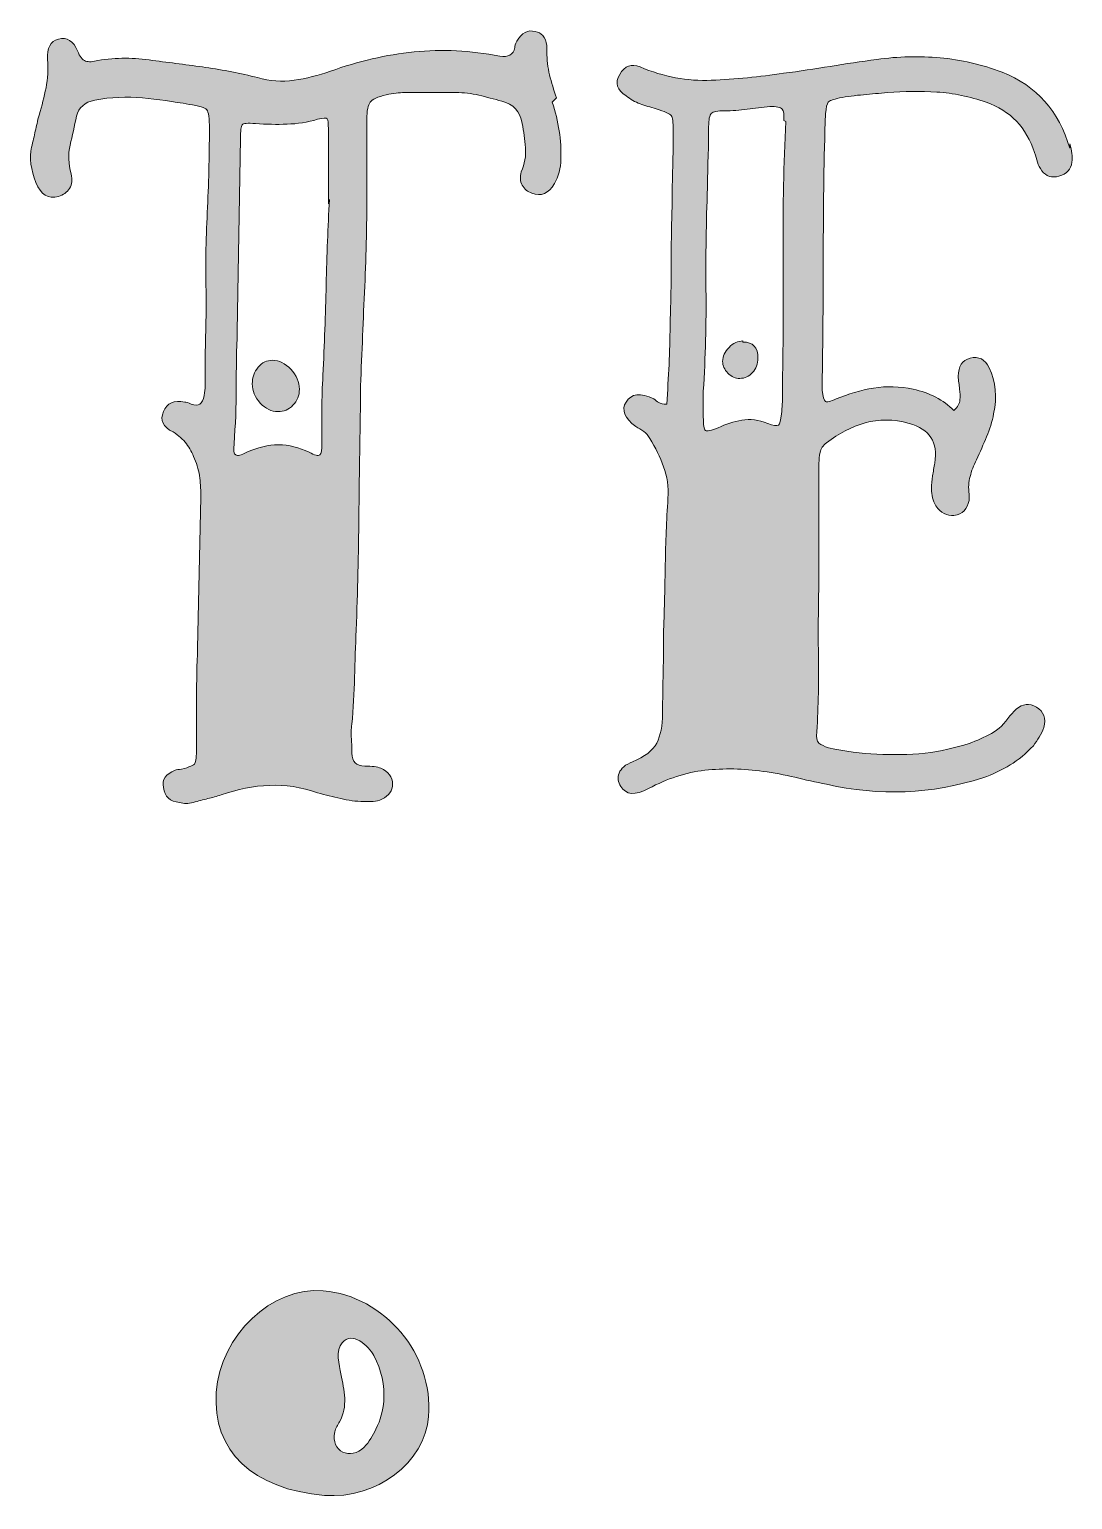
# Model space of a CAD drawing. Header units: inches. Extents: x 29 to 1051, y -1025 to -55.
# Drawn here: x 937 to 1050.6, y -706.4 to -546.3 of the extents above; entities that cross this region are included whole.
import ezdxf

# ---------------------------------------------------------------- set-up
doc = ezdxf.new("R2010")
doc.units = ezdxf.units.IN
doc.header["$MEASUREMENT"] = 0
doc.layers.add('Layer 1', color=7, linetype='Continuous')

# ---------------------------------------------------------------- blocks, each defined once
blk = doc.blocks.new('block 2')
at = {"layer": 'Layer 1', "true_color": 0x71020c}
h = blk.add_hatch(color=16, dxfattribs=at)
h.dxf.hatch_style = 2
edge = h.paths.add_edge_path()
edge.add_spline(control_points=[(994.41, -553.78), (994.1, -552.93), (993.84, -552.09), (993.65, -551.27), (993.45, -550.46), (993.36, -549.62), (993.36, -548.77), (993.36, -548.77), (993.36, -548.07), (993.36, -548.07), (993.2, -547.13), (992.77, -546.63), (992.07, -546.55), (991.29, -546.32), (990.63, -546.67), (990.09, -547.6), (989.93, -547.91), (989.86, -548.14), (989.86, -548.3), (989.7, -549.08), (989.16, -549.39), (988.23, -549.23), (985.04, -548.61), (981.93, -548.45), (978.9, -548.77), (975.86, -549.08), (972.83, -549.78), (969.8, -550.87), (968.48, -551.33), (967.16, -551.66), (965.84, -551.86), (964.51, -552.05), (963.19, -551.95), (961.87, -551.56), (960, -551.1), (958.12, -550.73), (956.21, -550.46), (954.31, -550.18), (952.38, -549.93), (950.44, -549.7), (949.43, -549.54), (948.44, -549.46), (947.47, -549.46), (946.49, -549.46), (945.5, -549.54), (944.49, -549.7), (943.95, -549.86), (943.5, -549.87), (943.15, -549.76), (942.8, -549.64), (942.51, -549.27), (942.28, -548.65), (941.81, -547.56), (941.11, -547.13), (940.18, -547.37), (939.32, -547.6), (938.94, -548.34), (939.01, -549.58), (939.09, -550.67), (939.03, -551.7), (938.84, -552.67), (938.64, -553.65), (938.39, -554.64), (938.08, -555.65), (937.92, -556.27), (937.79, -556.85), (937.67, -557.39), (937.56, -557.94), (937.42, -558.52), (937.26, -559.14), (937.03, -560.31), (937.18, -561.59), (937.73, -562.99), (938.27, -564.32), (939.09, -564.82), (940.18, -564.51), (940.72, -564.35), (941.13, -564.06), (941.4, -563.63), (941.67, -563.21), (941.73, -562.68), (941.58, -562.06), (941.27, -560.97), (941.23, -559.92), (941.46, -558.91), (941.7, -557.9), (941.93, -556.85), (942.16, -555.76), (942.4, -554.83), (943.05, -554.25), (944.14, -554.01), (945.93, -553.7), (947.66, -553.62), (949.33, -553.78), (951.01, -553.94), (952.69, -554.17), (954.41, -554.48), (955.5, -554.64), (956.14, -554.83), (956.33, -555.06), (956.52, -555.3), (956.62, -556), (956.62, -557.16), (956.62, -560.19), (956.54, -563.23), (956.39, -566.26), (956.23, -569.29), (956.19, -572.32), (956.27, -575.35), (956.27, -576.83), (956.25, -578.29), (956.21, -579.73), (956.17, -581.17), (956.16, -582.62), (956.16, -584.1), (956.16, -584.49), (956.16, -584.84), (956.16, -585.15), (956.16, -585.46), (956.12, -585.81), (956.04, -586.2), (955.88, -587.13), (955.42, -587.44), (954.64, -587.13), (954.33, -586.98), (954.09, -586.9), (953.94, -586.9), (952.77, -586.67), (952, -587.02), (951.61, -587.95), (951.22, -588.88), (951.57, -589.62), (952.66, -590.16), (953.28, -590.55), (953.77, -590.98), (954.12, -591.45), (954.46, -591.91), (954.76, -592.46), (954.99, -593.08), (955.3, -593.78), (955.5, -594.48), (955.57, -595.18), (955.65, -595.88), (955.69, -596.58), (955.69, -597.28), (955.69, -597.28), (955.34, -613.72), (955.34, -613.72), (955.26, -615.51), (955.22, -617.32), (955.22, -619.14), (955.22, -620.97), (955.22, -622.78), (955.22, -624.57), (955.22, -625.5), (955.16, -626.06), (955.05, -626.26), (954.93, -626.45), (954.45, -626.66), (953.59, -626.9), (953.28, -626.9), (953.04, -626.94), (952.89, -627.01), (951.88, -627.4), (951.45, -628.03), (951.61, -628.88), (951.76, -629.89), (952.35, -630.44), (953.36, -630.51), (953.82, -630.67), (954.33, -630.67), (954.87, -630.51), (955.42, -630.36), (955.94, -630.22), (956.45, -630.1), (956.95, -629.99), (957.44, -629.85), (957.91, -629.7), (959.69, -629.07), (961.44, -628.72), (963.15, -628.65), (964.86, -628.57), (966.61, -628.84), (968.4, -629.46), (969.25, -629.7), (970.09, -629.91), (970.91, -630.1), (971.72, -630.3), (972.56, -630.4), (973.42, -630.4), (973.8, -630.4), (974.15, -630.4), (974.46, -630.4), (974.77, -630.4), (975.09, -630.32), (975.4, -630.16), (976.18, -629.77), (976.56, -629.23), (976.56, -628.53), (976.56, -627.75), (976.13, -627.17), (975.28, -626.78), (974.89, -626.63), (974.31, -626.55), (973.53, -626.55), (972.6, -626.55), (972.13, -626.08), (972.13, -625.15), (972.13, -624.61), (972.11, -624.08), (972.07, -623.57), (972.04, -623.07), (972.05, -622.54), (972.13, -622), (972.29, -620.29), (972.38, -618.58), (972.42, -616.87), (972.46, -615.16), (972.52, -613.45), (972.6, -611.74), (972.75, -607.54), (972.85, -603.4), (972.89, -599.32), (972.93, -595.24), (972.99, -591.1), (973.07, -586.9), (973.07, -586.9), (973.07, -585.15), (973.07, -585.15), (973.22, -581.5), (973.37, -577.88), (973.53, -574.3), (973.69, -570.73), (973.76, -567.11), (973.76, -563.46), (973.76, -563.46), (973.76, -556.11), (973.76, -556.11), (973.76, -555.18), (973.88, -554.56), (974.11, -554.25), (974.35, -553.94), (974.93, -553.66), (975.86, -553.43), (976.64, -553.28), (977.3, -553.2), (977.85, -553.2), (977.85, -553.2), (983.44, -553.2), (983.44, -553.2), (984.3, -553.2), (985.14, -553.3), (985.95, -553.49), (986.77, -553.68), (987.6, -553.9), (988.46, -554.13), (989.7, -554.44), (990.44, -555.26), (990.67, -556.58), (990.83, -557.44), (990.94, -558.31), (991.02, -559.2), (991.1, -560.1), (990.94, -560.97), (990.56, -561.83), (990.4, -562.37), (990.44, -562.86), (990.67, -563.28), (990.91, -563.71), (991.26, -564), (991.72, -564.16), (992.73, -564.55), (993.55, -564.2), (994.17, -563.11), (994.64, -562.33), (994.87, -561.44), (994.87, -560.43), (994.95, -558.41), (994.64, -556.35), (993.94, -554.25), (993.94, -554.25), (994.41, -553.78), (994.41, -553.78)], knot_values=[0, 0, 0, 0, 1, 1, 1, 2, 2, 2, 3, 3, 3, 4, 4, 4, 5, 5, 5, 6, 6, 6, 7, 7, 7, 8, 8, 8, 9, 9, 9, 10, 10, 10, 11, 11, 11, 12, 12, 12, 13, 13, 13, 14, 14, 14, 15, 15, 15, 16, 16, 16, 17, 17, 17, 18, 18, 18, 19, 19, 19, 20, 20, 20, 21, 21, 21, 22, 22, 22, 23, 23, 23, 24, 24, 24, 25, 25, 25, 26, 26, 26, 27, 27, 27, 28, 28, 28, 29, 29, 29, 30, 30, 30, 31, 31, 31, 32, 32, 32, 33, 33, 33, 34, 34, 34, 35, 35, 35, 36, 36, 36, 37, 37, 37, 38, 38, 38, 39, 39, 39, 40, 40, 40, 41, 41, 41, 42, 42, 42, 43, 43, 43, 44, 44, 44, 45, 45, 45, 46, 46, 46, 47, 47, 47, 48, 48, 48, 49, 49, 49, 50, 50, 50, 51, 51, 51, 52, 52, 52, 53, 53, 53, 54, 54, 54, 55, 55, 55, 56, 56, 56, 57, 57, 57, 58, 58, 58, 59, 59, 59, 60, 60, 60, 61, 61, 61, 62, 62, 62, 63, 63, 63, 64, 64, 64, 65, 65, 65, 66, 66, 66, 67, 67, 67, 68, 68, 68, 69, 69, 69, 70, 70, 70, 71, 71, 71, 72, 72, 72, 73, 73, 73, 74, 74, 74, 75, 75, 75, 76, 76, 76, 77, 77, 77, 78, 78, 78, 79, 79, 79, 80, 80, 80, 81, 81, 81, 82, 82, 82, 83, 83, 83, 84, 84, 84, 85, 85, 85, 86, 86, 86, 87, 87, 87, 88, 88, 88, 89, 89, 89, 90, 90, 90, 91, 91, 91, 92, 92, 92, 93, 93, 93, 94, 94, 94, 94], degree=3, periodic=1)
edge = h.paths.add_edge_path()
edge.add_spline(control_points=[(969.33, -574.13), (969.25, -577.36), (969.14, -580.64), (968.98, -583.98), (968.9, -585.23), (968.87, -586.45), (968.87, -587.66), (968.87, -588.86), (968.87, -590.09), (968.87, -591.33), (968.87, -592.11), (968.79, -592.55), (968.63, -592.67), (968.48, -592.79), (968.09, -592.69), (967.47, -592.38), (965.29, -591.29), (963.03, -591.29), (960.7, -592.38), (960.08, -592.69), (959.67, -592.79), (959.48, -592.67), (959.29, -592.55), (959.23, -592.15), (959.3, -591.45), (959.46, -589.43), (959.54, -587.38), (959.54, -585.32), (959.54, -583.27), (959.58, -581.22), (959.65, -579.2), (959.65, -579.2), (960, -558.21), (960, -558.21), (960, -557.36), (960.06, -556.85), (960.18, -556.7), (960.3, -556.54), (960.78, -556.5), (961.64, -556.58), (962.8, -556.66), (963.95, -556.68), (965.08, -556.64), (966.2, -556.6), (967.31, -556.42), (968.4, -556.11), (969.02, -555.96), (969.37, -555.94), (969.45, -556.05), (969.53, -556.17), (969.57, -556.54), (969.57, -557.16), (969.57, -557.16), (969.57, -565.32), (969.57, -565.32), (969.57, -565.32), (969.68, -564.86), (969.68, -564.86), (969.53, -567.81), (969.41, -570.9), (969.33, -574.13)], knot_values=[0, 0, 0, 0, 1, 1, 1, 2, 2, 2, 3, 3, 3, 4, 4, 4, 5, 5, 5, 6, 6, 6, 7, 7, 7, 8, 8, 8, 9, 9, 9, 10, 10, 10, 11, 11, 11, 12, 12, 12, 13, 13, 13, 14, 14, 14, 15, 15, 15, 16, 16, 16, 17, 17, 17, 18, 18, 18, 19, 19, 19, 20, 20, 20, 20], degree=3, periodic=1)
h = blk.add_hatch(color=16, dxfattribs=at)
h.dxf.hatch_style = 2
edge = h.paths.add_edge_path()
edge.add_spline(control_points=[(1050.26, -558.79), (1050.26, -558.79), (1050.26, -559.26), (1050.26, -559.26), (1049.09, -555.22), (1046.65, -552.46), (1042.91, -550.98), (1040.66, -550.13), (1038.4, -549.6), (1036.15, -549.41), (1033.89, -549.21), (1031.6, -549.27), (1029.27, -549.58), (1027.56, -549.81), (1025.87, -550.07), (1024.2, -550.34), (1022.52, -550.61), (1020.83, -550.87), (1019.12, -551.1), (1016.48, -551.49), (1013.86, -551.74), (1011.25, -551.86), (1008.65, -551.97), (1006.06, -551.49), (1003.5, -550.4), (1002.56, -550.01), (1001.82, -550.28), (1001.28, -551.21), (1000.74, -552.15), (1000.97, -552.93), (1001.98, -553.55), (1002.45, -553.94), (1002.95, -554.23), (1003.5, -554.42), (1004.04, -554.62), (1004.63, -554.79), (1005.25, -554.95), (1006.18, -555.26), (1006.72, -555.51), (1006.88, -555.7), (1007.04, -555.9), (1007.11, -556.42), (1007.11, -557.28), (1007.11, -558.6), (1007.09, -559.94), (1007.05, -561.3), (1007.01, -562.66), (1006.99, -564), (1006.99, -565.32), (1006.92, -567.58), (1006.88, -569.8), (1006.88, -571.97), (1006.88, -574.15), (1006.84, -576.37), (1006.76, -578.62), (1006.76, -580.02), (1006.72, -581.42), (1006.65, -582.82), (1006.57, -584.22), (1006.49, -585.65), (1006.41, -587.13), (1006.02, -587.13), (1005.73, -587.08), (1005.54, -586.96), (1005.34, -586.84), (1005.17, -586.71), (1005.01, -586.55), (1003.54, -585.85), (1002.52, -585.97), (1001.98, -586.9), (1001.44, -587.76), (1001.79, -588.65), (1003.03, -589.58), (1003.34, -589.74), (1003.63, -589.91), (1003.91, -590.11), (1004.18, -590.3), (1004.39, -590.55), (1004.55, -590.87), (1005.17, -591.87), (1005.67, -592.9), (1006.06, -593.95), (1006.45, -595), (1006.61, -596.15), (1006.53, -597.39), (1006.37, -599.81), (1006.28, -602.19), (1006.24, -604.57), (1006.2, -606.94), (1006.14, -609.33), (1006.06, -611.74), (1006.06, -613.29), (1006.04, -614.81), (1006.01, -616.29), (1005.96, -617.76), (1005.95, -619.28), (1005.95, -620.83), (1005.95, -622.16), (1005.73, -623.22), (1005.31, -624.04), (1004.88, -624.86), (1004, -625.54), (1002.68, -626.08), (1001.9, -626.39), (1001.42, -626.8), (1001.22, -627.31), (1001.03, -627.81), (1001.09, -628.3), (1001.4, -628.76), (1001.94, -629.7), (1002.95, -629.77), (1004.43, -629), (1006.45, -627.91), (1008.49, -627.25), (1010.55, -627.01), (1012.61, -626.78), (1014.73, -626.82), (1016.91, -627.13), (1018.07, -627.29), (1019.22, -627.5), (1020.35, -627.77), (1021.47, -628.05), (1022.62, -628.3), (1023.79, -628.53), (1029.54, -629.85), (1035.22, -629.62), (1040.82, -627.83), (1041.9, -627.44), (1042.89, -626.98), (1043.79, -626.43), (1044.68, -625.89), (1045.52, -625.19), (1046.3, -624.33), (1046.53, -624.02), (1046.74, -623.71), (1046.94, -623.4), (1047.13, -623.09), (1047.31, -622.74), (1047.46, -622.35), (1047.7, -621.34), (1047.42, -620.6), (1046.65, -620.13), (1045.87, -619.67), (1045.13, -619.75), (1044.43, -620.37), (1044.43, -620.37), (1043.73, -621.07), (1043.73, -621.07), (1043.18, -621.92), (1042.52, -622.57), (1041.75, -622.99), (1040.97, -623.42), (1040.15, -623.79), (1039.3, -624.1), (1037.82, -624.57), (1036.23, -624.92), (1034.52, -625.15), (1032.73, -625.31), (1030.98, -625.34), (1029.27, -625.27), (1027.56, -625.19), (1025.81, -624.96), (1024.02, -624.57), (1023.56, -624.41), (1023.21, -624.24), (1022.97, -624.04), (1022.74, -623.85), (1022.66, -623.44), (1022.74, -622.82), (1022.9, -620.02), (1022.95, -617.2), (1022.91, -614.36), (1022.87, -611.53), (1022.9, -608.67), (1022.97, -605.79), (1022.97, -605.79), (1022.97, -593.55), (1022.97, -593.55), (1022.97, -593.16), (1023.01, -592.77), (1023.09, -592.38), (1023.17, -591.99), (1023.4, -591.64), (1023.79, -591.33), (1025.11, -590.32), (1026.51, -589.6), (1027.99, -589.17), (1029.46, -588.75), (1031.06, -588.76), (1032.77, -589.23), (1035.02, -589.85), (1035.95, -591.29), (1035.57, -593.55), (1035.49, -594.01), (1035.41, -594.48), (1035.33, -594.95), (1035.25, -595.41), (1035.22, -595.88), (1035.22, -596.34), (1035.22, -597.04), (1035.37, -597.67), (1035.68, -598.21), (1036.23, -598.99), (1036.89, -599.34), (1037.66, -599.26), (1038.6, -599.1), (1039.14, -598.56), (1039.3, -597.63), (1039.3, -597.63), (1039.3, -596.93), (1039.3, -596.93), (1039.22, -596.23), (1039.26, -595.59), (1039.42, -595), (1039.57, -594.42), (1039.8, -593.82), (1040.12, -593.2), (1040.5, -592.34), (1040.87, -591.51), (1041.22, -590.69), (1041.57, -589.87), (1041.82, -589.04), (1041.98, -588.18), (1042.37, -586.39), (1042.21, -584.72), (1041.51, -583.17), (1041.05, -582.24), (1040.35, -581.89), (1039.42, -582.12), (1038.56, -582.35), (1038.13, -583.01), (1038.13, -584.1), (1038.13, -584.33), (1038.15, -584.56), (1038.19, -584.8), (1038.23, -585.03), (1038.25, -585.27), (1038.25, -585.5), (1038.33, -585.89), (1038.35, -586.28), (1038.31, -586.67), (1038.27, -587.06), (1038.06, -587.44), (1037.66, -587.83), (1036.5, -586.67), (1035.02, -585.89), (1033.23, -585.5), (1031.76, -585.19), (1030.32, -585.15), (1028.92, -585.38), (1027.52, -585.62), (1026.16, -586.01), (1024.84, -586.55), (1024.22, -586.86), (1023.83, -586.96), (1023.67, -586.84), (1023.52, -586.73), (1023.4, -586.32), (1023.32, -585.62), (1023.32, -585.62), (1023.32, -584.22), (1023.32, -584.22), (1023.4, -579.4), (1023.44, -574.62), (1023.44, -569.87), (1023.44, -565.13), (1023.52, -560.35), (1023.67, -555.53), (1023.75, -554.83), (1023.85, -554.4), (1023.96, -554.25), (1024.08, -554.09), (1024.49, -553.94), (1025.19, -553.78), (1026.04, -553.62), (1026.92, -553.51), (1027.81, -553.43), (1028.7, -553.35), (1029.58, -553.28), (1030.44, -553.2), (1032.22, -553.04), (1034.01, -553.02), (1035.8, -553.14), (1037.59, -553.25), (1039.38, -553.62), (1041.16, -554.25), (1043.81, -555.18), (1045.56, -557.01), (1046.41, -559.73), (1046.57, -560.12), (1046.68, -560.47), (1046.76, -560.78), (1046.84, -561.09), (1047, -561.4), (1047.23, -561.71), (1047.7, -562.33), (1048.32, -562.53), (1049.09, -562.29), (1049.95, -562.06), (1050.42, -561.55), (1050.49, -560.78), (1050.57, -560.16), (1050.49, -559.49), (1050.26, -558.79)], knot_values=[0, 0, 0, 0, 1, 1, 1, 2, 2, 2, 3, 3, 3, 4, 4, 4, 5, 5, 5, 6, 6, 6, 7, 7, 7, 8, 8, 8, 9, 9, 9, 10, 10, 10, 11, 11, 11, 12, 12, 12, 13, 13, 13, 14, 14, 14, 15, 15, 15, 16, 16, 16, 17, 17, 17, 18, 18, 18, 19, 19, 19, 20, 20, 20, 21, 21, 21, 22, 22, 22, 23, 23, 23, 24, 24, 24, 25, 25, 25, 26, 26, 26, 27, 27, 27, 28, 28, 28, 29, 29, 29, 30, 30, 30, 31, 31, 31, 32, 32, 32, 33, 33, 33, 34, 34, 34, 35, 35, 35, 36, 36, 36, 37, 37, 37, 38, 38, 38, 39, 39, 39, 40, 40, 40, 41, 41, 41, 42, 42, 42, 43, 43, 43, 44, 44, 44, 45, 45, 45, 46, 46, 46, 47, 47, 47, 48, 48, 48, 49, 49, 49, 50, 50, 50, 51, 51, 51, 52, 52, 52, 53, 53, 53, 54, 54, 54, 55, 55, 55, 56, 56, 56, 57, 57, 57, 58, 58, 58, 59, 59, 59, 60, 60, 60, 61, 61, 61, 62, 62, 62, 63, 63, 63, 64, 64, 64, 65, 65, 65, 66, 66, 66, 67, 67, 67, 68, 68, 68, 69, 69, 69, 70, 70, 70, 71, 71, 71, 72, 72, 72, 73, 73, 73, 74, 74, 74, 75, 75, 75, 76, 76, 76, 77, 77, 77, 78, 78, 78, 79, 79, 79, 80, 80, 80, 81, 81, 81, 82, 82, 82, 83, 83, 83, 84, 84, 84, 85, 85, 85, 86, 86, 86, 87, 87, 87, 88, 88, 88, 89, 89, 89, 90, 90, 90, 91, 91, 91, 92, 92, 92, 93, 93, 93, 94, 94, 94, 95, 95, 95, 96, 96, 96, 97, 97, 97, 98, 98, 98, 99, 99, 99, 100, 100, 100, 101, 101, 101, 101], degree=3, periodic=1)
edge = h.paths.add_edge_path()
edge.add_spline(control_points=[(1019.07, -570.16), (1019.1, -574.71), (1019.08, -579.32), (1019.01, -583.98), (1019.01, -584.68), (1019.01, -585.38), (1019.01, -586.08), (1019.01, -586.78), (1018.97, -587.48), (1018.89, -588.18), (1018.81, -588.88), (1018.7, -589.29), (1018.55, -589.41), (1018.39, -589.52), (1018.01, -589.46), (1017.39, -589.23), (1016.4, -588.84), (1015.46, -588.73), (1014.58, -588.88), (1013.69, -589.04), (1012.83, -589.31), (1011.99, -589.7), (1011.22, -590.01), (1010.76, -590.11), (1010.61, -589.99), (1010.45, -589.87), (1010.38, -589.39), (1010.38, -588.53), (1010.38, -588.53), (1010.38, -585.73), (1010.38, -585.73), (1010.61, -582), (1010.71, -578.31), (1010.67, -574.65), (1010.63, -571), (1010.69, -567.31), (1010.84, -563.58), (1010.84, -562.49), (1010.86, -561.38), (1010.9, -560.25), (1010.94, -559.13), (1010.96, -558.02), (1010.96, -556.93), (1010.96, -556.15), (1011.06, -555.67), (1011.25, -555.47), (1011.44, -555.28), (1011.92, -555.18), (1012.69, -555.18), (1013.53, -555.18), (1014.35, -555.12), (1015.16, -555), (1015.96, -554.89), (1016.79, -554.79), (1017.63, -554.71), (1018.32, -554.71), (1018.76, -554.81), (1018.96, -555), (1019.15, -555.2), (1019.2, -555.61), (1019.13, -556.23), (1019.13, -556.23), (1019.36, -556.35), (1019.36, -556.35), (1019.12, -561.01), (1019.03, -565.62), (1019.07, -570.16)], knot_values=[0, 0, 0, 0, 1, 1, 1, 2, 2, 2, 3, 3, 3, 4, 4, 4, 5, 5, 5, 6, 6, 6, 7, 7, 7, 8, 8, 8, 9, 9, 9, 10, 10, 10, 11, 11, 11, 12, 12, 12, 13, 13, 13, 14, 14, 14, 15, 15, 15, 16, 16, 16, 17, 17, 17, 18, 18, 18, 19, 19, 19, 20, 20, 20, 21, 21, 21, 22, 22, 22, 22], degree=3, periodic=1)
h = blk.add_hatch(color=16, dxfattribs=at)
h.dxf.hatch_style = 2
edge = h.paths.add_edge_path()
edge.add_spline(control_points=[(1014.69, -580.37), (1014.69, -580.37), (1014.69, -580.25), (1014.69, -580.25), (1014.15, -580.25), (1013.64, -580.48), (1013.18, -580.95), (1012.71, -581.42), (1012.48, -581.92), (1012.48, -582.47), (1012.48, -582.94), (1012.67, -583.36), (1013.06, -583.75), (1013.45, -584.14), (1013.88, -584.33), (1014.34, -584.33), (1014.89, -584.33), (1015.35, -584.12), (1015.74, -583.69), (1016.13, -583.27), (1016.33, -582.74), (1016.33, -582.12), (1016.33, -580.95), (1015.78, -580.37), (1014.69, -580.37)], knot_values=[0, 0, 0, 0, 1, 1, 1, 2, 2, 2, 3, 3, 3, 4, 4, 4, 5, 5, 5, 6, 6, 6, 7, 7, 7, 8, 8, 8, 8], degree=3, periodic=1)
h = blk.add_hatch(color=16, dxfattribs=at)
h.dxf.hatch_style = 2
edge = h.paths.add_edge_path()
edge.add_spline(control_points=[(963.5, -582.35), (962.88, -582.35), (962.35, -582.6), (961.93, -583.11), (961.5, -583.62), (961.29, -584.22), (961.29, -584.91), (961.29, -585.7), (961.58, -586.39), (962.16, -587.02), (962.74, -587.64), (963.39, -587.95), (964.09, -587.95), (964.71, -587.95), (965.25, -587.72), (965.72, -587.25), (966.18, -586.78), (966.42, -586.2), (966.42, -585.5), (966.42, -584.72), (966.11, -584), (965.49, -583.34), (964.86, -582.68), (964.2, -582.35), (963.5, -582.35)], knot_values=[0, 0, 0, 0, 1, 1, 1, 2, 2, 2, 3, 3, 3, 4, 4, 4, 5, 5, 5, 6, 6, 6, 7, 7, 7, 8, 8, 8, 8], degree=3, periodic=1)
h = blk.add_hatch(color=16, dxfattribs=at)
h.dxf.hatch_style = 2
edge = h.paths.add_edge_path()
edge.add_spline(control_points=[(969.02, -683.7), (963.42, -683.22), (957.81, -688.54), (957.37, -694.76), (956.91, -701.14), (961.32, -705.34), (969.16, -705.98), (974.77, -706.44), (980.08, -702.41), (980.48, -697.38), (981.02, -690.62), (975.71, -684.28), (969.02, -683.7)], knot_values=[0, 0, 0, 0, 1, 1, 1, 2, 2, 2, 3, 3, 3, 4, 4, 4, 4], degree=3, periodic=1)
edge = h.paths.add_edge_path()
edge.add_spline(control_points=[(974.75, -698.76), (974.39, -699.47), (974.02, -700.18), (973.46, -700.74), (971.99, -702.2), (969.8, -701.23), (970.27, -699.06), (970.36, -698.66), (970.59, -698.32), (970.79, -697.96), (971.73, -696.27), (971.29, -694.55), (970.93, -692.76), (970.73, -691.78), (970.34, -690.21), (971.07, -689.36), (972.19, -688.03), (973.95, -689.7), (974.51, -690.76), (975.33, -692.32), (975.73, -694.02), (975.6, -695.7), (975.52, -696.74), (975.25, -697.77), (974.75, -698.76)], knot_values=[0, 0, 0, 0, 1, 1, 1, 2, 2, 2, 3, 3, 3, 4, 4, 4, 5, 5, 5, 6, 6, 6, 7, 7, 7, 8, 8, 8, 8], degree=3, periodic=1)
at = {"layer": 'Layer 1', "lineweight": 0}
for points, knots in [([(994.41, -553.78), (994.1, -552.93), (993.84, -552.09), (993.65, -551.27), (993.45, -550.46), (993.36, -549.62), (993.36, -548.77), (993.36, -548.77), (993.36, -548.07), (993.36, -548.07), (993.2, -547.13), (992.77, -546.63), (992.07, -546.55), (991.29, -546.32), (990.63, -546.67), (990.09, -547.6), (989.93, -547.91), (989.86, -548.14), (989.86, -548.3), (989.7, -549.08), (989.16, -549.39), (988.23, -549.23), (985.04, -548.61), (981.93, -548.45), (978.9, -548.77), (975.86, -549.08), (972.83, -549.78), (969.8, -550.87), (968.48, -551.33), (967.16, -551.66), (965.84, -551.86), (964.51, -552.05), (963.19, -551.95), (961.87, -551.56), (960, -551.1), (958.12, -550.73), (956.21, -550.46), (954.31, -550.18), (952.38, -549.93), (950.44, -549.7), (949.43, -549.54), (948.44, -549.46), (947.47, -549.46), (946.49, -549.46), (945.5, -549.54), (944.49, -549.7), (943.95, -549.86), (943.5, -549.87), (943.15, -549.76), (942.8, -549.64), (942.51, -549.27), (942.28, -548.65), (941.81, -547.56), (941.11, -547.13), (940.18, -547.37), (939.32, -547.6), (938.94, -548.34), (939.01, -549.58), (939.09, -550.67), (939.03, -551.7), (938.84, -552.67), (938.64, -553.65), (938.39, -554.64), (938.08, -555.65), (937.92, -556.27), (937.79, -556.85), (937.67, -557.39), (937.56, -557.94), (937.42, -558.52), (937.26, -559.14), (937.03, -560.31), (937.18, -561.59), (937.73, -562.99), (938.27, -564.32), (939.09, -564.82), (940.18, -564.51), (940.72, -564.35), (941.13, -564.06), (941.4, -563.63), (941.67, -563.21), (941.73, -562.68), (941.58, -562.06), (941.27, -560.97), (941.23, -559.92), (941.46, -558.91), (941.7, -557.9), (941.93, -556.85), (942.16, -555.76), (942.4, -554.83), (943.05, -554.25), (944.14, -554.01), (945.93, -553.7), (947.66, -553.62), (949.33, -553.78), (951.01, -553.94), (952.69, -554.17), (954.41, -554.48), (955.5, -554.64), (956.14, -554.83), (956.33, -555.06), (956.52, -555.3), (956.62, -556), (956.62, -557.16), (956.62, -560.19), (956.54, -563.23), (956.39, -566.26), (956.23, -569.29), (956.19, -572.32), (956.27, -575.35), (956.27, -576.83), (956.25, -578.29), (956.21, -579.73), (956.17, -581.17), (956.16, -582.62), (956.16, -584.1), (956.16, -584.49), (956.16, -584.84), (956.16, -585.15), (956.16, -585.46), (956.12, -585.81), (956.04, -586.2), (955.88, -587.13), (955.42, -587.44), (954.64, -587.13), (954.33, -586.98), (954.09, -586.9), (953.94, -586.9), (952.77, -586.67), (952, -587.02), (951.61, -587.95), (951.22, -588.88), (951.57, -589.62), (952.66, -590.16), (953.28, -590.55), (953.77, -590.98), (954.12, -591.45), (954.46, -591.91), (954.76, -592.46), (954.99, -593.08), (955.3, -593.78), (955.5, -594.48), (955.57, -595.18), (955.65, -595.88), (955.69, -596.58), (955.69, -597.28), (955.69, -597.28), (955.34, -613.72), (955.34, -613.72), (955.26, -615.51), (955.22, -617.32), (955.22, -619.14), (955.22, -620.97), (955.22, -622.78), (955.22, -624.57), (955.22, -625.5), (955.16, -626.06), (955.05, -626.26), (954.93, -626.45), (954.45, -626.66), (953.59, -626.9), (953.28, -626.9), (953.04, -626.94), (952.89, -627.01), (951.88, -627.4), (951.45, -628.03), (951.61, -628.88), (951.76, -629.89), (952.35, -630.44), (953.36, -630.51), (953.82, -630.67), (954.33, -630.67), (954.87, -630.51), (955.42, -630.36), (955.94, -630.22), (956.45, -630.1), (956.95, -629.99), (957.44, -629.85), (957.91, -629.7), (959.69, -629.07), (961.44, -628.72), (963.15, -628.65), (964.86, -628.57), (966.61, -628.84), (968.4, -629.46), (969.25, -629.7), (970.09, -629.91), (970.91, -630.1), (971.72, -630.3), (972.56, -630.4), (973.42, -630.4), (973.8, -630.4), (974.15, -630.4), (974.46, -630.4), (974.77, -630.4), (975.09, -630.32), (975.4, -630.16), (976.18, -629.77), (976.56, -629.23), (976.56, -628.53), (976.56, -627.75), (976.13, -627.17), (975.28, -626.78), (974.89, -626.63), (974.31, -626.55), (973.53, -626.55), (972.6, -626.55), (972.13, -626.08), (972.13, -625.15), (972.13, -624.61), (972.11, -624.08), (972.07, -623.57), (972.04, -623.07), (972.05, -622.54), (972.13, -622), (972.29, -620.29), (972.38, -618.58), (972.42, -616.87), (972.46, -615.16), (972.52, -613.45), (972.6, -611.74), (972.75, -607.54), (972.85, -603.4), (972.89, -599.32), (972.93, -595.24), (972.99, -591.1), (973.07, -586.9), (973.07, -586.9), (973.07, -585.15), (973.07, -585.15), (973.22, -581.5), (973.37, -577.88), (973.53, -574.3), (973.69, -570.73), (973.76, -567.11), (973.76, -563.46), (973.76, -563.46), (973.76, -556.11), (973.76, -556.11), (973.76, -555.18), (973.88, -554.56), (974.11, -554.25), (974.35, -553.94), (974.93, -553.66), (975.86, -553.43), (976.64, -553.28), (977.3, -553.2), (977.85, -553.2), (977.85, -553.2), (983.44, -553.2), (983.44, -553.2), (984.3, -553.2), (985.14, -553.3), (985.95, -553.49), (986.77, -553.68), (987.6, -553.9), (988.46, -554.13), (989.7, -554.44), (990.44, -555.26), (990.67, -556.58), (990.83, -557.44), (990.94, -558.31), (991.02, -559.2), (991.1, -560.1), (990.94, -560.97), (990.56, -561.83), (990.4, -562.37), (990.44, -562.86), (990.67, -563.28), (990.91, -563.71), (991.26, -564), (991.72, -564.16), (992.73, -564.55), (993.55, -564.2), (994.17, -563.11), (994.64, -562.33), (994.87, -561.44), (994.87, -560.43), (994.95, -558.41), (994.64, -556.35), (993.94, -554.25), (993.94, -554.25), (994.41, -553.78), (994.41, -553.78)], [0, 0, 0, 0, 1, 1, 1, 2, 2, 2, 3, 3, 3, 4, 4, 4, 5, 5, 5, 6, 6, 6, 7, 7, 7, 8, 8, 8, 9, 9, 9, 10, 10, 10, 11, 11, 11, 12, 12, 12, 13, 13, 13, 14, 14, 14, 15, 15, 15, 16, 16, 16, 17, 17, 17, 18, 18, 18, 19, 19, 19, 20, 20, 20, 21, 21, 21, 22, 22, 22, 23, 23, 23, 24, 24, 24, 25, 25, 25, 26, 26, 26, 27, 27, 27, 28, 28, 28, 29, 29, 29, 30, 30, 30, 31, 31, 31, 32, 32, 32, 33, 33, 33, 34, 34, 34, 35, 35, 35, 36, 36, 36, 37, 37, 37, 38, 38, 38, 39, 39, 39, 40, 40, 40, 41, 41, 41, 42, 42, 42, 43, 43, 43, 44, 44, 44, 45, 45, 45, 46, 46, 46, 47, 47, 47, 48, 48, 48, 49, 49, 49, 50, 50, 50, 51, 51, 51, 52, 52, 52, 53, 53, 53, 54, 54, 54, 55, 55, 55, 56, 56, 56, 57, 57, 57, 58, 58, 58, 59, 59, 59, 60, 60, 60, 61, 61, 61, 62, 62, 62, 63, 63, 63, 64, 64, 64, 65, 65, 65, 66, 66, 66, 67, 67, 67, 68, 68, 68, 69, 69, 69, 70, 70, 70, 71, 71, 71, 72, 72, 72, 73, 73, 73, 74, 74, 74, 75, 75, 75, 76, 76, 76, 77, 77, 77, 78, 78, 78, 79, 79, 79, 80, 80, 80, 81, 81, 81, 82, 82, 82, 83, 83, 83, 84, 84, 84, 85, 85, 85, 86, 86, 86, 87, 87, 87, 88, 88, 88, 89, 89, 89, 90, 90, 90, 91, 91, 91, 92, 92, 92, 93, 93, 93, 94, 94, 94, 94]), ([(1050.26, -558.79), (1050.26, -558.79), (1050.26, -559.26), (1050.26, -559.26), (1049.09, -555.22), (1046.65, -552.46), (1042.91, -550.98), (1040.66, -550.13), (1038.4, -549.6), (1036.15, -549.41), (1033.89, -549.21), (1031.6, -549.27), (1029.27, -549.58), (1027.56, -549.81), (1025.87, -550.07), (1024.2, -550.34), (1022.52, -550.61), (1020.83, -550.87), (1019.12, -551.1), (1016.48, -551.49), (1013.86, -551.74), (1011.25, -551.86), (1008.65, -551.97), (1006.06, -551.49), (1003.5, -550.4), (1002.56, -550.01), (1001.82, -550.28), (1001.28, -551.21), (1000.74, -552.15), (1000.97, -552.93), (1001.98, -553.55), (1002.45, -553.94), (1002.95, -554.23), (1003.5, -554.42), (1004.04, -554.62), (1004.63, -554.79), (1005.25, -554.95), (1006.18, -555.26), (1006.72, -555.51), (1006.88, -555.7), (1007.04, -555.9), (1007.11, -556.42), (1007.11, -557.28), (1007.11, -558.6), (1007.09, -559.94), (1007.05, -561.3), (1007.01, -562.66), (1006.99, -564), (1006.99, -565.32), (1006.92, -567.58), (1006.88, -569.8), (1006.88, -571.97), (1006.88, -574.15), (1006.84, -576.37), (1006.76, -578.62), (1006.76, -580.02), (1006.72, -581.42), (1006.65, -582.82), (1006.57, -584.22), (1006.49, -585.65), (1006.41, -587.13), (1006.02, -587.13), (1005.73, -587.08), (1005.54, -586.96), (1005.34, -586.84), (1005.17, -586.71), (1005.01, -586.55), (1003.54, -585.85), (1002.52, -585.97), (1001.98, -586.9), (1001.44, -587.76), (1001.79, -588.65), (1003.03, -589.58), (1003.34, -589.74), (1003.63, -589.91), (1003.91, -590.11), (1004.18, -590.3), (1004.39, -590.55), (1004.55, -590.87), (1005.17, -591.87), (1005.67, -592.9), (1006.06, -593.95), (1006.45, -595), (1006.61, -596.15), (1006.53, -597.39), (1006.37, -599.81), (1006.28, -602.19), (1006.24, -604.57), (1006.2, -606.94), (1006.14, -609.33), (1006.06, -611.74), (1006.06, -613.29), (1006.04, -614.81), (1006.01, -616.29), (1005.96, -617.76), (1005.95, -619.28), (1005.95, -620.83), (1005.95, -622.16), (1005.73, -623.22), (1005.31, -624.04), (1004.88, -624.86), (1004, -625.54), (1002.68, -626.08), (1001.9, -626.39), (1001.42, -626.8), (1001.22, -627.31), (1001.03, -627.81), (1001.09, -628.3), (1001.4, -628.76), (1001.94, -629.7), (1002.95, -629.77), (1004.43, -629), (1006.45, -627.91), (1008.49, -627.25), (1010.55, -627.01), (1012.61, -626.78), (1014.73, -626.82), (1016.91, -627.13), (1018.07, -627.29), (1019.22, -627.5), (1020.35, -627.77), (1021.47, -628.05), (1022.62, -628.3), (1023.79, -628.53), (1029.54, -629.85), (1035.22, -629.62), (1040.82, -627.83), (1041.9, -627.44), (1042.89, -626.98), (1043.79, -626.43), (1044.68, -625.89), (1045.52, -625.19), (1046.3, -624.33), (1046.53, -624.02), (1046.74, -623.71), (1046.94, -623.4), (1047.13, -623.09), (1047.31, -622.74), (1047.46, -622.35), (1047.7, -621.34), (1047.42, -620.6), (1046.65, -620.13), (1045.87, -619.67), (1045.13, -619.75), (1044.43, -620.37), (1044.43, -620.37), (1043.73, -621.07), (1043.73, -621.07), (1043.18, -621.92), (1042.52, -622.57), (1041.75, -622.99), (1040.97, -623.42), (1040.15, -623.79), (1039.3, -624.1), (1037.82, -624.57), (1036.23, -624.92), (1034.52, -625.15), (1032.73, -625.31), (1030.98, -625.34), (1029.27, -625.27), (1027.56, -625.19), (1025.81, -624.96), (1024.02, -624.57), (1023.56, -624.41), (1023.21, -624.24), (1022.97, -624.04), (1022.74, -623.85), (1022.66, -623.44), (1022.74, -622.82), (1022.9, -620.02), (1022.95, -617.2), (1022.91, -614.36), (1022.87, -611.53), (1022.9, -608.67), (1022.97, -605.79), (1022.97, -605.79), (1022.97, -593.55), (1022.97, -593.55), (1022.97, -593.16), (1023.01, -592.77), (1023.09, -592.38), (1023.17, -591.99), (1023.4, -591.64), (1023.79, -591.33), (1025.11, -590.32), (1026.51, -589.6), (1027.99, -589.17), (1029.46, -588.75), (1031.06, -588.76), (1032.77, -589.23), (1035.02, -589.85), (1035.95, -591.29), (1035.57, -593.55), (1035.49, -594.01), (1035.41, -594.48), (1035.33, -594.95), (1035.25, -595.41), (1035.22, -595.88), (1035.22, -596.34), (1035.22, -597.04), (1035.37, -597.67), (1035.68, -598.21), (1036.23, -598.99), (1036.89, -599.34), (1037.66, -599.26), (1038.6, -599.1), (1039.14, -598.56), (1039.3, -597.63), (1039.3, -597.63), (1039.3, -596.93), (1039.3, -596.93), (1039.22, -596.23), (1039.26, -595.59), (1039.42, -595), (1039.57, -594.42), (1039.8, -593.82), (1040.12, -593.2), (1040.5, -592.34), (1040.87, -591.51), (1041.22, -590.69), (1041.57, -589.87), (1041.82, -589.04), (1041.98, -588.18), (1042.37, -586.39), (1042.21, -584.72), (1041.51, -583.17), (1041.05, -582.24), (1040.35, -581.89), (1039.42, -582.12), (1038.56, -582.35), (1038.13, -583.01), (1038.13, -584.1), (1038.13, -584.33), (1038.15, -584.56), (1038.19, -584.8), (1038.23, -585.03), (1038.25, -585.27), (1038.25, -585.5), (1038.33, -585.89), (1038.35, -586.28), (1038.31, -586.67), (1038.27, -587.06), (1038.06, -587.44), (1037.66, -587.83), (1036.5, -586.67), (1035.02, -585.89), (1033.23, -585.5), (1031.76, -585.19), (1030.32, -585.15), (1028.92, -585.38), (1027.52, -585.62), (1026.16, -586.01), (1024.84, -586.55), (1024.22, -586.86), (1023.83, -586.96), (1023.67, -586.84), (1023.52, -586.73), (1023.4, -586.32), (1023.32, -585.62), (1023.32, -585.62), (1023.32, -584.22), (1023.32, -584.22), (1023.4, -579.4), (1023.44, -574.62), (1023.44, -569.87), (1023.44, -565.13), (1023.52, -560.35), (1023.67, -555.53), (1023.75, -554.83), (1023.85, -554.4), (1023.96, -554.25), (1024.08, -554.09), (1024.49, -553.94), (1025.19, -553.78), (1026.04, -553.62), (1026.92, -553.51), (1027.81, -553.43), (1028.7, -553.35), (1029.58, -553.28), (1030.44, -553.2), (1032.22, -553.04), (1034.01, -553.02), (1035.8, -553.14), (1037.59, -553.25), (1039.38, -553.62), (1041.16, -554.25), (1043.81, -555.18), (1045.56, -557.01), (1046.41, -559.73), (1046.57, -560.12), (1046.68, -560.47), (1046.76, -560.78), (1046.84, -561.09), (1047, -561.4), (1047.23, -561.71), (1047.7, -562.33), (1048.32, -562.53), (1049.09, -562.29), (1049.95, -562.06), (1050.42, -561.55), (1050.49, -560.78), (1050.57, -560.16), (1050.49, -559.49), (1050.26, -558.79)], [0, 0, 0, 0, 1, 1, 1, 2, 2, 2, 3, 3, 3, 4, 4, 4, 5, 5, 5, 6, 6, 6, 7, 7, 7, 8, 8, 8, 9, 9, 9, 10, 10, 10, 11, 11, 11, 12, 12, 12, 13, 13, 13, 14, 14, 14, 15, 15, 15, 16, 16, 16, 17, 17, 17, 18, 18, 18, 19, 19, 19, 20, 20, 20, 21, 21, 21, 22, 22, 22, 23, 23, 23, 24, 24, 24, 25, 25, 25, 26, 26, 26, 27, 27, 27, 28, 28, 28, 29, 29, 29, 30, 30, 30, 31, 31, 31, 32, 32, 32, 33, 33, 33, 34, 34, 34, 35, 35, 35, 36, 36, 36, 37, 37, 37, 38, 38, 38, 39, 39, 39, 40, 40, 40, 41, 41, 41, 42, 42, 42, 43, 43, 43, 44, 44, 44, 45, 45, 45, 46, 46, 46, 47, 47, 47, 48, 48, 48, 49, 49, 49, 50, 50, 50, 51, 51, 51, 52, 52, 52, 53, 53, 53, 54, 54, 54, 55, 55, 55, 56, 56, 56, 57, 57, 57, 58, 58, 58, 59, 59, 59, 60, 60, 60, 61, 61, 61, 62, 62, 62, 63, 63, 63, 64, 64, 64, 65, 65, 65, 66, 66, 66, 67, 67, 67, 68, 68, 68, 69, 69, 69, 70, 70, 70, 71, 71, 71, 72, 72, 72, 73, 73, 73, 74, 74, 74, 75, 75, 75, 76, 76, 76, 77, 77, 77, 78, 78, 78, 79, 79, 79, 80, 80, 80, 81, 81, 81, 82, 82, 82, 83, 83, 83, 84, 84, 84, 85, 85, 85, 86, 86, 86, 87, 87, 87, 88, 88, 88, 89, 89, 89, 90, 90, 90, 91, 91, 91, 92, 92, 92, 93, 93, 93, 94, 94, 94, 95, 95, 95, 96, 96, 96, 97, 97, 97, 98, 98, 98, 99, 99, 99, 100, 100, 100, 101, 101, 101, 101]), ([(1019.07, -570.16), (1019.1, -574.71), (1019.08, -579.32), (1019.01, -583.98), (1019.01, -584.68), (1019.01, -585.38), (1019.01, -586.08), (1019.01, -586.78), (1018.97, -587.48), (1018.89, -588.18), (1018.81, -588.88), (1018.7, -589.29), (1018.55, -589.41), (1018.39, -589.52), (1018.01, -589.46), (1017.39, -589.23), (1016.4, -588.84), (1015.46, -588.73), (1014.58, -588.88), (1013.69, -589.04), (1012.83, -589.31), (1011.99, -589.7), (1011.22, -590.01), (1010.76, -590.11), (1010.61, -589.99), (1010.45, -589.87), (1010.38, -589.39), (1010.38, -588.53), (1010.38, -588.53), (1010.38, -585.73), (1010.38, -585.73), (1010.61, -582), (1010.71, -578.31), (1010.67, -574.65), (1010.63, -571), (1010.69, -567.31), (1010.84, -563.58), (1010.84, -562.49), (1010.86, -561.38), (1010.9, -560.25), (1010.94, -559.13), (1010.96, -558.02), (1010.96, -556.93), (1010.96, -556.15), (1011.06, -555.67), (1011.25, -555.47), (1011.44, -555.28), (1011.92, -555.18), (1012.69, -555.18), (1013.53, -555.18), (1014.35, -555.12), (1015.16, -555), (1015.96, -554.89), (1016.79, -554.79), (1017.63, -554.71), (1018.32, -554.71), (1018.76, -554.81), (1018.96, -555), (1019.15, -555.2), (1019.2, -555.61), (1019.13, -556.23), (1019.13, -556.23), (1019.36, -556.35), (1019.36, -556.35), (1019.12, -561.01), (1019.03, -565.62), (1019.07, -570.16)], [0, 0, 0, 0, 1, 1, 1, 2, 2, 2, 3, 3, 3, 4, 4, 4, 5, 5, 5, 6, 6, 6, 7, 7, 7, 8, 8, 8, 9, 9, 9, 10, 10, 10, 11, 11, 11, 12, 12, 12, 13, 13, 13, 14, 14, 14, 15, 15, 15, 16, 16, 16, 17, 17, 17, 18, 18, 18, 19, 19, 19, 20, 20, 20, 21, 21, 21, 22, 22, 22, 22]), ([(969.33, -574.13), (969.25, -577.36), (969.14, -580.64), (968.98, -583.98), (968.9, -585.23), (968.87, -586.45), (968.87, -587.66), (968.87, -588.86), (968.87, -590.09), (968.87, -591.33), (968.87, -592.11), (968.79, -592.55), (968.63, -592.67), (968.48, -592.79), (968.09, -592.69), (967.47, -592.38), (965.29, -591.29), (963.03, -591.29), (960.7, -592.38), (960.08, -592.69), (959.67, -592.79), (959.48, -592.67), (959.29, -592.55), (959.23, -592.15), (959.3, -591.45), (959.46, -589.43), (959.54, -587.38), (959.54, -585.32), (959.54, -583.27), (959.58, -581.22), (959.65, -579.2), (959.65, -579.2), (960, -558.21), (960, -558.21), (960, -557.36), (960.06, -556.85), (960.18, -556.7), (960.3, -556.54), (960.78, -556.5), (961.64, -556.58), (962.8, -556.66), (963.95, -556.68), (965.08, -556.64), (966.2, -556.6), (967.31, -556.42), (968.4, -556.11), (969.02, -555.96), (969.37, -555.94), (969.45, -556.05), (969.53, -556.17), (969.57, -556.54), (969.57, -557.16), (969.57, -557.16), (969.57, -565.32), (969.57, -565.32), (969.57, -565.32), (969.68, -564.86), (969.68, -564.86), (969.53, -567.81), (969.41, -570.9), (969.33, -574.13)], [0, 0, 0, 0, 1, 1, 1, 2, 2, 2, 3, 3, 3, 4, 4, 4, 5, 5, 5, 6, 6, 6, 7, 7, 7, 8, 8, 8, 9, 9, 9, 10, 10, 10, 11, 11, 11, 12, 12, 12, 13, 13, 13, 14, 14, 14, 15, 15, 15, 16, 16, 16, 17, 17, 17, 18, 18, 18, 19, 19, 19, 20, 20, 20, 20]), ([(1014.69, -580.37), (1014.69, -580.37), (1014.69, -580.25), (1014.69, -580.25), (1014.15, -580.25), (1013.64, -580.48), (1013.18, -580.95), (1012.71, -581.42), (1012.48, -581.92), (1012.48, -582.47), (1012.48, -582.94), (1012.67, -583.36), (1013.06, -583.75), (1013.45, -584.14), (1013.88, -584.33), (1014.34, -584.33), (1014.89, -584.33), (1015.35, -584.12), (1015.74, -583.69), (1016.13, -583.27), (1016.33, -582.74), (1016.33, -582.12), (1016.33, -580.95), (1015.78, -580.37), (1014.69, -580.37)], [0, 0, 0, 0, 1, 1, 1, 2, 2, 2, 3, 3, 3, 4, 4, 4, 5, 5, 5, 6, 6, 6, 7, 7, 7, 8, 8, 8, 8]), ([(963.5, -582.35), (962.88, -582.35), (962.35, -582.6), (961.93, -583.11), (961.5, -583.62), (961.29, -584.22), (961.29, -584.91), (961.29, -585.7), (961.58, -586.39), (962.16, -587.02), (962.74, -587.64), (963.39, -587.95), (964.09, -587.95), (964.71, -587.95), (965.25, -587.72), (965.72, -587.25), (966.18, -586.78), (966.42, -586.2), (966.42, -585.5), (966.42, -584.72), (966.11, -584), (965.49, -583.34), (964.86, -582.68), (964.2, -582.35), (963.5, -582.35)], [0, 0, 0, 0, 1, 1, 1, 2, 2, 2, 3, 3, 3, 4, 4, 4, 5, 5, 5, 6, 6, 6, 7, 7, 7, 8, 8, 8, 8]), ([(969.02, -683.7), (963.42, -683.22), (957.81, -688.54), (957.37, -694.76), (956.91, -701.14), (961.32, -705.34), (969.16, -705.98), (974.77, -706.44), (980.08, -702.41), (980.48, -697.38), (981.02, -690.62), (975.71, -684.28), (969.02, -683.7)], [0, 0, 0, 0, 1, 1, 1, 2, 2, 2, 3, 3, 3, 4, 4, 4, 4]), ([(974.75, -698.76), (974.39, -699.47), (974.02, -700.18), (973.46, -700.74), (971.99, -702.2), (969.8, -701.23), (970.27, -699.06), (970.36, -698.66), (970.59, -698.32), (970.79, -697.96), (971.73, -696.27), (971.29, -694.55), (970.93, -692.76), (970.73, -691.78), (970.34, -690.21), (971.07, -689.36), (972.19, -688.03), (973.95, -689.7), (974.51, -690.76), (975.33, -692.32), (975.73, -694.02), (975.6, -695.7), (975.52, -696.74), (975.25, -697.77), (974.75, -698.76)], [0, 0, 0, 0, 1, 1, 1, 2, 2, 2, 3, 3, 3, 4, 4, 4, 5, 5, 5, 6, 6, 6, 7, 7, 7, 8, 8, 8, 8])]:
    blk.add_open_spline(points, degree=3, knots=knots, dxfattribs=at)

msp = doc.modelspace()

# ---------------------------------------------------------------- block references
at = {"layer": 'Layer 1'}
msp.add_blockref('block 2', (0, 0), dxfattribs=at)

doc.saveas('drawing.dxf')
